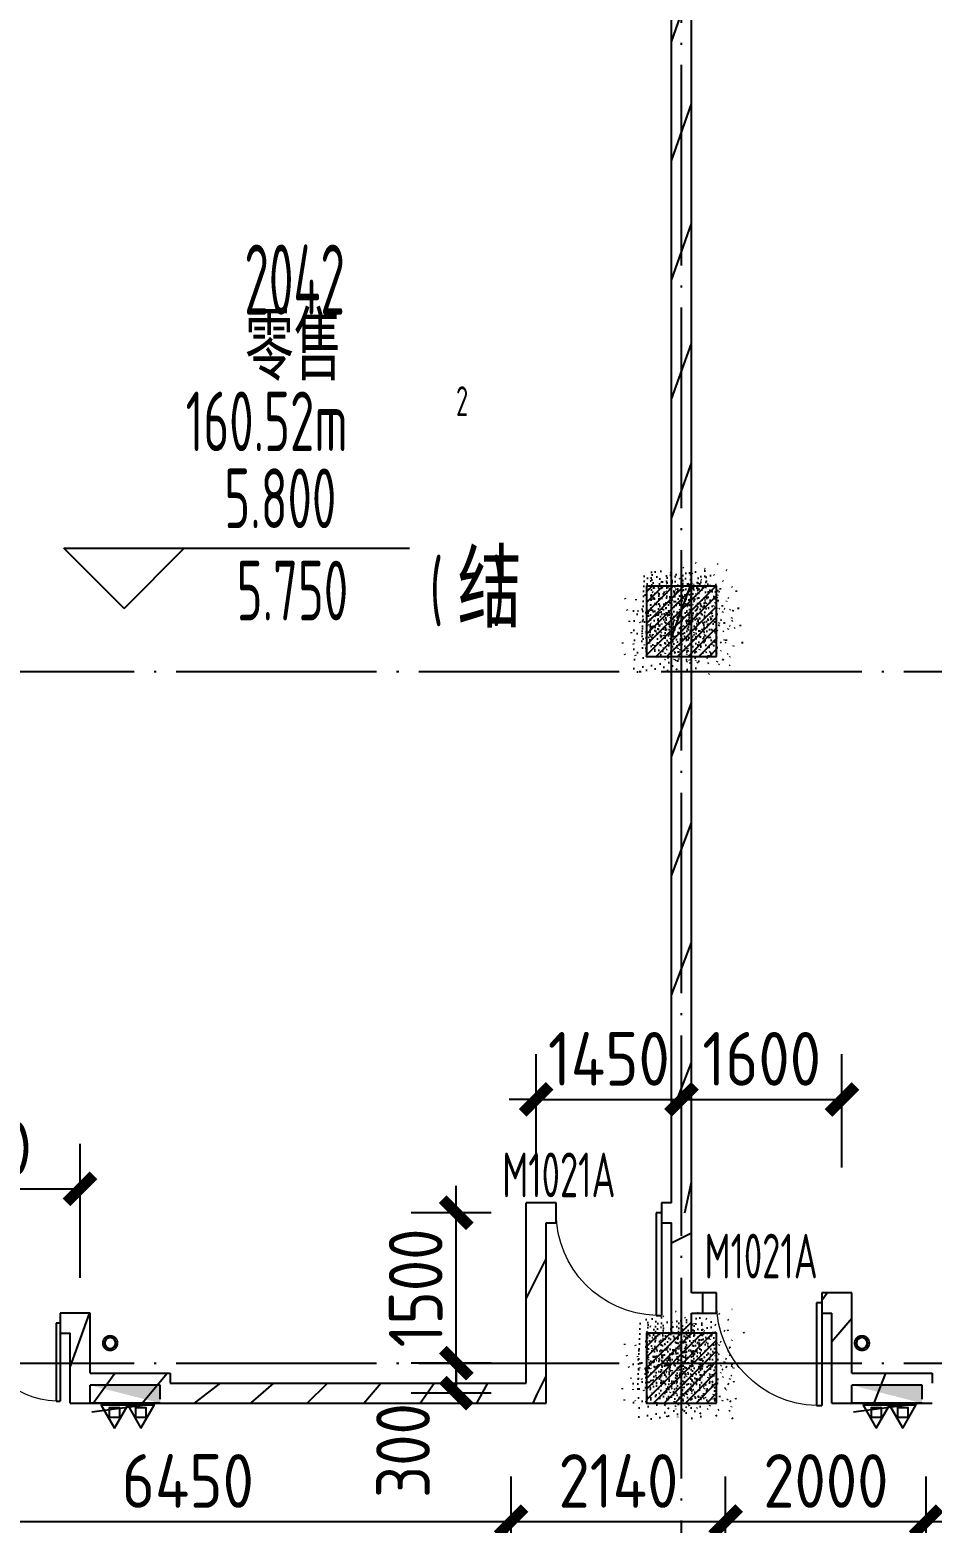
# Model space of a CAD drawing. Header units: inches. Extents: x 0 to 1813292486, y 0 to 3473589894.
# Drawn here: x 600627685 to 600636686, y 3473218922 to 3473233817 of the extents above; entities that cross this region are included whole.
import ezdxf
from ezdxf.enums import TextEntityAlignment as Align

# ---------------------------------------------------------------- set-up
doc = ezdxf.new("R2010")
doc.units = ezdxf.units.IN
doc.header["$LTSCALE"] = 1000
doc.header["$MEASUREMENT"] = 0
doc.linetypes.add('AX-MALL-GIRD-200$0$DOTE', pattern=[2.4200000000000004, 2, -0.2, 0.02, -0.2])
for name, color, linetype in [('A-Anno-Note', 241, 'Continuous'), ('AX-MALL-DIM-P02$0$A-Anno-Dims', 3, 'Continuous'), ('AX-MALL-DIM-P02$0$A-Detl-Thin', 131, 'Continuous'), ('AX-MALL-GIRD-200$0$A-Grid', 222, 'AX-MALL-GIRD-200$0$DOTE'), ('AX-MALL-P02-200$0$A-Anno-Note', 241, 'Continuous'), ('AX-MALL-WALL-P02$0$A-Anno-Note', 241, 'Continuous'), ('AX-MALL-WALL-P02-QT$0$A-Detl-Patt', 8, 'Continuous'), ('AX-MALL-WALL-P02-QT$0$A-Detl-Thin', 131, 'Continuous'), ('AX-MALL-WALL-P02-QT$0$A-Wall', 2, 'Continuous'), ('AX-MALL-WALL-P02-QT$0$A-Wall-Patt', 13, 'Continuous'), ('AX-MALL-WALL-P02-QT$0$A-Wind', 4, 'Continuous'), ('AX-MALL-WORD-P02$0$A-Anno-Levl', 201, 'Continuous'), ('AX-MALL-WORD-P02$0$A-Anno-Note', 241, 'Continuous'), ('AX-MALL-WORD-P02$0$A-Spac-Iden', 231, 'Continuous'), ('AX-MALL-WORD-P02$0$A-Wind-Iden', 11, 'Continuous'), ('AX-MALL-ZTKD-P02$0$A-Anno-Note', 241, 'Continuous'), ('PX-MALL-P02-LG$0$P-Exsh', 31, 'Continuous'), ('PX-MALL-P02-LG$0$P-Hydt-Boxx', 221, 'Continuous'), ('PX-MALL-P02-LG$0$P-Hydt-Pipe', 221, 'Continuous'), ('PX-MALL-P02-LG$0$P-Pipe-Risr', 7, 'Continuous'), ('PX-MALL-P02-LG$0$P-Pipe-Risr-Arch', 6, 'Continuous'), ('PX-MALL-P02-LG$0$P-Pipe-Risr-W100', 6, 'Continuous'), ('PX-MALL-P02-LG$0$P-Pipe-Risr-W50', 6, 'Continuous'), ('SX-MALL-WALL-R-BZ$0$S-COLU', 30, 'Continuous'), ('SX-MALL-WALL-R-BZ$0$S-PATT-WALL', 83, 'Continuous')]:
    doc.layers.add(name, color=color, linetype=linetype)
doc.styles.add('AX-MALL-DIM-P02$0$_TCH_DIM_T3', font='gbenor.shx')
doc.styles.add('AX-MALL-WORD-P02$0$_TCH_DIM', font='gbenor.shx')
doc.styles.add('AX-MALL-WORD-P02$0$_TCH_SPACE', font='gbenor.shx', dxfattribs={"bigfont": 'gbcbig.shx'})
doc.styles.add('AX-MALL-WORD-P02$0$_TCH_WINDOW', font='gbenor.shx', dxfattribs={"bigfont": 'gbcbig.shx'})
doc.styles.add('AX-MALL-WORD-P02$0$STANDARD', font='gbenor.shx', dxfattribs={"bigfont": 'gbcbig.shx'})
doc.styles.add('PX-MALL-P02-LG$0$jzfz', font='gbenor.shx', dxfattribs={"bigfont": 'gbcbig.shx'})
doc.dimstyles.new('AX-MALL-DIM-P02$0$_TCH_ARCH&&180', dxfattribs={"dimtxt": 535.5, "dimasz": 270, "dimexe": 450, "dimexo": 450, "dimgap": 137.25, "dimtad": 1, "dimdec": 0, "dimzin": 0, "dimdsep": 46, "dimtxsty": 'AX-MALL-DIM-P02$0$_TCH_DIM_T3', "dimblk": 'AX-MALL-DIM-P02$0$_ArchTick', "dimcen": 0.09, "dimclrt": 7, "dimazin": 2, "dimtfac": 1, "dimtdec": 0, "dimtix": 1, "dimtmove": 2, "dimatfit": 3, "dimfxl": 500, "dimtolj": 1, "dimtzin": 0, "dimarcsym": 0})
pattern_1 = [(24.56816130816271, (600578611.2237192, 3473080110.365553), (-31.18316059493327, 68.21004687955141), []), (29.56816130816269, (600578611.2237192, 3473080110.365553), (97.53445421719282, -46.37920051396389), [11.25, -123.75]), (334.5681613081628, (600578611.2237192, 3473080110.365553), (19.88439777927527, 112.9961142827297), [9, -99]), (80.01956130816268, (600578619.3515904, 3473080106.50062), (117.4189029658641, 66.61682168402376), [9.5610285, -105.1713168]), (25.75236130816271, (600578621.6965042, 3473080138.478197), (141.3476152528434, -79.15081592627133), [16.875, -185.625]), (76.20376130816268, (600578633.4754679, 3473080131.882288), (182.3878362876093, 87.98253897351975), [14.3415432, -157.75695]), (330.7523613081627, (600578621.6965042, 3473080138.478197), (182.3877676281842, 87.98268140648725), [13.49999999999997, -148.4999999999995]), (0.5681613081627113, (600578633.1346302, 3473080126.213644), (62.82047319493842, -87.84980448085341), [11.24999999999997, -123.7499999999997]), (305.5681613081627, (600578633.1346302, 3473080126.213644), (72.17288941707483, 89.18848104565322), [8.999999999999966, -98.99999999999973]), (51.01956130816269, (600578638.3696649, 3473080118.892823), (134.9933625472827, 1.338571315216136), [9.561028499999967, -105.1713167999997]), (17.06816130816274, (600578611.2237192, 3473080110.365553), (19.14085715648196, 46.15589493569758), [0.75, -97.8, 0.75, -100.5, 0.75, -99.375]), (347.0681613081627, (600578611.2237192, 3473080110.365553), (57.63084700165395, 41.66442755963357), [0.7499999999999979, -57.29999999999986, 0.7499999999999979, -95.54999999999973, 0.7499999999999979, -37.87499999999986]), (307.0681613081626, (600578579.8781208, 3473080122.042708), (73.85474000760384, -31.12342332406966), [0.75, -37.5, 0.75, -117, 0.75, -155.25]), (297.0681613081627, (600578565.8217986, 3473080127.2791), (87.21641676177077, -16.46683783357052), [0.75, -48.75, 0.75, -77.69999999999999, 0.75, -110.25])]
pattern_2 = [(45, (0, 359.0227), (-353.55353201463, 353.55353201463), [])]

# ---------------------------------------------------------------- blocks, each defined once
blk = doc.blocks.new('AX-MALL-WORD-P02')
at = {"layer": 'AX-MALL-WORD-P02$0$A-Anno-Levl'}
for p, q in [((600434391.5595622, 3473069839.046586), (600434038.762373, 3473070610.755173)), ((600434038.762373, 3473070610.755173), (600437270.565918, 3473069406.813523)), ((600434391.5595622, 3473069839.046586), (600434038.7623732, 3473070610.755173)), ((600434038.7623732, 3473070610.755173), (600437270.565918, 3473069406.813523)), ((600434391.5595622, 3473069839.046586), (600435163.2681494, 3473070191.843775)), ((600434391.5595622, 3473069839.046586), (600435163.2681494, 3473070191.843775))]:
    blk.add_line(p, q, dxfattribs=at)
at = {"layer": 'AX-MALL-WORD-P02$0$A-Anno-Note'}
for s, height, rotation, style, width, p in [('2042', 700, 339.5681613092015, 'AX-MALL-WORD-P02$0$STANDARD', 0.6, (600436538.4605904, 3473072165.303763)), ('5.800', 595, 339.5681613331429, 'AX-MALL-WORD-P02$0$_TCH_DIM', 0.7, (600435607.909006, 3473070239.842531)), ('5.750', 595, 339.5681613331429, 'AX-MALL-WORD-P02$0$_TCH_DIM', 0.7, (600435401.8835633, 3473069334.855343)), ('(', 595, 339.5681613331429, 'AX-MALL-WORD-P02$0$_TCH_DIM', 0.7, (600437206.7153343, 3473068662.50255)), ('结', 675.177304964539, 339.5681613331429, 'AX-MALL-WORD-P02$0$_TCH_DIM', 0.7, (600437466.9134765, 3473068565.571107)), (')', 595, 339.5681613331429, 'AX-MALL-WORD-P02$0$_TCH_DIM', 0.7, (600437789.3116751, 3473068445.468318))]:
    blk.add_text(s, height=height, rotation=rotation, dxfattribs=dict(at, style=style, width=width)).set_placement(p)
at = {"layer": 'AX-MALL-WORD-P02$0$A-Anno-Note', "style": 'AX-MALL-WORD-P02$0$STANDARD'}
blk.add_text('零售', height=675.177304964539, rotation=339.5681613092015, dxfattribs=at).set_placement((600436315.4321561, 3473071549.678103))
at = {"layer": 'AX-MALL-WORD-P02$0$A-Spac-Iden', "style": 'AX-MALL-WORD-P02$0$_TCH_SPACE', "width": 0.7}
for s, height, p in [('160.52m', 595, (600435514.3503141, 3473071094.058373)), ('2', 297.5, (600438164.1718998, 3473070480.419493))]:
    blk.add_text(s, height=height, rotation=339.5681613092246, dxfattribs=at).set_placement(p)
at = {"layer": 'AX-MALL-WORD-P02$0$A-Wind-Iden', "style": 'AX-MALL-WORD-P02$0$_TCH_WINDOW', "width": 0.7}
for p in [(600435876.2441802, 3473063017.486578), (600437484.2854519, 3473061554.292)]:
    blk.add_text('M1021A', height=446.25, rotation=339.5681612302259, dxfattribs=at).set_placement(p)
blk = doc.blocks.new('AX-MALL-GIRD-200')
at = {"layer": 'AX-MALL-GIRD-200$0$A-Grid'}
for p, q in [((600223757.4145118, 3473147635.412487), (600581653.41861, 3473014308.649205)), ((600221348.6739725, 3473141169.504273), (600579244.6780716, 3473007842.740992)), ((600427279.9838982, 3473034819.515553), (600466009.5228474, 3473138783.242634))]:
    blk.add_line(p, q, dxfattribs=at)
blk = doc.blocks.new('AX-MALL-WALL-P02-QT$0$tj')
at = {"layer": 'AX-MALL-WALL-P02-QT$0$A-Detl-Patt'}
h = blk.add_hatch(dxfattribs=at)
h.set_pattern_fill('STEEL', color=256, scale=100.0000000000001, angle=50.43183869082386)
h.set_pattern_definition([(75.00000000004839, (-14278.19445574284, 156289.8254051208), (-153.3407249234246, 41.08752340989569), []), (75.00000000004839, (-14317.88195610046, 156358.5661673546), (-153.3407249234246, 41.08752340989569), [])])
edge = h.paths.add_edge_path()
edge.add_arc((274302.9537697641, 370915.3693751197), 354853.2281302969, 270.9601093956941, 275.9513128638887)
edge.add_line((311095.3180618286, 17974.67259407043), (323404.2928284407, 17664.898229599))
edge.add_arc((337498.5854798314, -5423.033113246463), 27049.98445535583, 84.4296474408203, 121.40245730350341, ccw=False)
edge.add_line((340124.270958662, 21499.21483898163), (352435.6233639717, 23411.5238032341))
edge.add_line((352435.6233639717, 23411.5238032341), (352460.3320846558, 23263.57286787033))
edge.add_arc((262948.9762239404, 558936.3422532297), 543099.989586636, 279.486523026639, 288.5053300047131)
edge.add_line((435325.042740941, 43917.80823612213), (435185.9318172932, 44187.60760259628))
edge.add_arc((262948.9762341097, 558936.342259489), 542799.9895904897, 279.51816553668203, 288.50044427399206, ccw=False)
edge.add_line((352706.5441896915, 23608.95860147476), (352681.7270303965, 23756.88773488998))
edge.add_line((352681.7270303965, 23756.88773488998), (340117.7681742907, 21803.84383869171))
edge.add_arc((337510.0970116529, -5455.006554111635), 27383.29552171703, 84.53552636432372, 121.2026843873002)
edge.add_line((323323.7129554749, 17967.02113437653), (311085.7617697716, 18275.00808191299))
edge.add_arc((274273.8104503512, 371474.5356685471), 355112.6948552598, 270.96411062040687, 275.9501261722048, ccw=False)
edge.add_line((280248.9759351015, 16412.11376953125), (280248.9759185314, 16111.96136569977))
blk = doc.blocks.new('SX-MALL-WALL-R-BZ')
at = {"layer": 'SX-MALL-WALL-R-BZ$0$S-PATT-WALL'}
h = blk.add_hatch(dxfattribs=at)
h.set_pattern_fill('钢筋混凝土', color=256, scale=15, pattern_type=2)
h.set_pattern_definition(pattern_1)
h.paths.add_polyline_path([(600439763.436399, 3473067326.90138), (600440007.8013811, 3473067982.863083), (600439351.8396784, 3473068227.228065), (600439107.4746962, 3473067571.266362)])
h = blk.add_hatch(dxfattribs=at)
h.set_pattern_fill('钢筋混凝土', color=256, scale=15, pattern_type=2)
h.set_pattern_definition(pattern_1)
h.paths.add_polyline_path([(600437162.6948029, 3473060345.594686), (600437407.0597851, 3473061001.556389), (600436751.0980823, 3473061245.921371), (600436506.7331002, 3473060589.959668)])
at = {"layer": 'SX-MALL-WALL-R-BZ$0$S-COLU'}
for points in [[(600439763.436399, 3473067326.90138), (600440007.8013811, 3473067982.863083), (600439351.8396784, 3473068227.228065), (600439107.4746962, 3473067571.266362)], [(600437162.6948029, 3473060345.594686), (600437407.0597851, 3473061001.556389), (600436751.0980823, 3473061245.921371), (600436506.7331002, 3473060589.959668)]]:
    blk.add_lwpolyline(points, close=True, dxfattribs=at)
blk = doc.blocks.new('SX-MALL-WALL-R-2F~3F')
blk.add_blockref('SX-MALL-WALL-R-BZ', (-1.192092895507812e-06, -9.5367431640625e-07))
blk = doc.blocks.new('SX-MALL-WALL-2F~3F')
blk.add_blockref('SX-MALL-WALL-R-2F~3F', (0, 0))
blk = doc.blocks.new('AX-MALL-WALL-P02-QT$0$$DorLib2D$00000001')
for p, q in [((0.45, 0.9750000000000001), (0.5000000000000002, 0.9750000000000001)), ((0.45, 0), (0.45, 0.9750000000000001)), ((0.5, 0), (0.5, 0.9750000000000001)), ((0.5, 0), (0.45, 0))]:
    blk.add_line(p, q)
at = {"lineweight": 13}
blk.add_arc((0.475, 0), 0.975, 91.4692835813538, 180, dxfattribs=at)
blk = doc.blocks.new('AX-MALL-WALL-P02-QT$0$$DorLib2D$00000002')
for p, q in [((-0.5, -5.684341886080802e-17), (-0.5000000000000007, 0.4875)), ((-0.4750000000000007, 0.4875), (-0.5000000000000007, 0.4875)), ((-0.475, -2.842170943040401e-17), (-0.4750000000000007, 0.4875)), ((0.475, -2.842170943040401e-17), (0.4750000000000007, 0.4875)), ((0.4750000000000007, 0.4875), (0.5000000000000007, 0.4875)), ((0.5, -5.684341886080802e-17), (0.5000000000000007, 0.4875)), ((-0.5, -5.684341886080802e-17), (-0.475, -2.842170943040401e-17)), ((0.5, -5.684341886080802e-17), (0.475, -2.842170943040401e-17))]:
    blk.add_line(p, q)
at = {"lineweight": 13}
for centre, start, end in [((-0.4875, -4.263256414560601e-17), 0, 88.53071641864632), ((0.4875, -4.263256414560601e-17), 91.4692835813537, 180)]:
    blk.add_arc(centre, 0.4875, start, end, dxfattribs=at)
blk = doc.blocks.new('AX-MALL-WALL-P02-QT')
at = {"layer": 'AX-MALL-WALL-P02-QT$0$A-Wall-Patt'}
h = blk.add_hatch(dxfattribs=at)
h.set_pattern_fill('普通砖', color=256, scale=200, style=0)
h.set_pattern_definition(pattern_2)
h.paths.add_polyline_path([(600437466.7540607, 3473062259.881087), (600437591.699147, 3473062213.335377), (600443788.0969108, 3473078846.649983), (600443717.6609517, 3473078944.031809), (600443600.6792817, 3473078916.46855), (600437439.1908008, 3473062376.862757)])
h = blk.add_hatch(dxfattribs=at)
h.set_pattern_fill('普通砖', color=256, scale=200, style=0)
h.set_pattern_definition(pattern_2)
h.paths.add_polyline_path([(600431620.0774326, 3473063370.80422), (600431338.9509887, 3473063475.532069), (600431269.1324224, 3473063288.11444), (600431362.8412371, 3473063253.205157)])
h = blk.add_hatch(dxfattribs=at)
h.set_pattern_fill('普通砖', color=256, scale=200, style=0)
h.set_pattern_definition(pattern_2)
h.paths.add_polyline_path([(600431118.4762549, 3473062597.243453), (600431410.6217335, 3473062808.55133), (600431620.0774326, 3473063370.80422), (600431362.8412371, 3473063253.205157)])
h = blk.add_hatch(dxfattribs=at)
h.set_pattern_fill('普通砖', color=256, scale=200, style=0)
h.set_pattern_definition(pattern_2)
h.paths.add_polyline_path([(600435452.0458903, 3473061196.288697), (600435569.6449535, 3473060939.052502), (600436198.0120505, 3473062625.811168), (600436080.4129874, 3473062883.047363)])
h = blk.add_hatch(dxfattribs=at)
h.set_pattern_fill('普通砖', color=256, scale=200, style=0)
h.set_pattern_definition(pattern_2)
h.paths.add_polyline_path([(600436198.0120505, 3473062625.811168), (600436291.7208637, 3473062590.901885), (600436361.5394299, 3473062778.319514), (600436080.4129874, 3473062883.047363)])
h = blk.add_hatch(dxfattribs=at)
h.set_pattern_fill('普通砖', color=256, scale=200, style=0)
h.set_pattern_definition(pattern_2)
h.paths.add_polyline_path([(600431410.6217335, 3473062808.55133), (600431118.4762549, 3473062597.243453), (600432055.5644017, 3473062248.150621), (600432160.2922512, 3473062529.277065)])
h = blk.add_hatch(dxfattribs=at)
h.set_pattern_fill('普通砖', color=256, scale=200, style=0)
h.set_pattern_definition(pattern_2)
h.paths.add_polyline_path([(600432125.3829685, 3473062435.56825), (600432055.5644022, 3473062248.15062), (600435569.6449535, 3473060939.052502), (600435452.0458903, 3473061196.288697)])
h = blk.add_hatch(dxfattribs=at)
h.set_pattern_fill('普通砖', color=256, scale=200, style=0)
h.set_pattern_definition(pattern_2)
h.paths.add_polyline_path([(600437439.1908008, 3473062376.862757), (600437345.481984, 3473062411.772041), (600437275.6634178, 3473062224.354412), (600437369.3722345, 3473062189.445128), (600437466.7540607, 3473062259.881087)])
h = blk.add_hatch(dxfattribs=at)
h.set_pattern_fill('普通砖', color=256, scale=200, style=0)
h.set_pattern_definition(pattern_2)
h.paths.add_polyline_path([(600437215.0430554, 3473061393.228899), (600437312.4248817, 3473061463.664857), (600437591.6991471, 3473062213.335377), (600437466.7540607, 3473062259.881087), (600437369.3722345, 3473062189.445128), (600437090.0979688, 3473061439.774608)])
h = blk.add_hatch(dxfattribs=at)
h.set_pattern_fill('普通砖', color=256, scale=200, style=0)
h.set_pattern_definition(pattern_2)
h.paths.add_polyline_path([(600437172.7877486, 3473061088.829597), (600437242.6063156, 3473061276.247229), (600437215.0430554, 3473061393.228899), (600437090.0979688, 3473061439.774608), (600436985.3701191, 3473061158.648163)])
h = blk.add_hatch(dxfattribs=at)
h.set_pattern_fill('普通砖', color=256, scale=200, style=0)
h.set_pattern_definition(pattern_2)
h.paths.add_polyline_path([(600437242.6063156, 3473061276.247229), (600437476.8783448, 3473061188.974025), (600437546.6969099, 3473061376.391654), (600437312.4248817, 3473061463.664857), (600437215.0430554, 3473061393.228899)])
h = blk.add_hatch(dxfattribs=at)
h.set_pattern_fill('普通砖', color=256, scale=200, style=0)
h.set_pattern_definition(pattern_2)
h.paths.add_polyline_path([(600438811.7659096, 3473060905.116338), (600438530.6394658, 3473061009.844186), (600438460.8209006, 3473060822.426556), (600438554.5297145, 3473060787.517274)])
h = blk.add_hatch(dxfattribs=at)
h.set_pattern_fill('普通砖', color=256, scale=200, style=0)
h.set_pattern_definition(pattern_2)
h.paths.add_polyline_path([(600438240.3461674, 3473059944.137933), (600438532.4916449, 3473060155.445811), (600438811.7659096, 3473060905.116338), (600438554.5297145, 3473060787.517274)])
h = blk.add_hatch(dxfattribs=at)
h.set_pattern_fill('普通砖', color=256, scale=200, style=0)
h.set_pattern_definition(pattern_2)
h.paths.add_polyline_path([(600438532.4916449, 3473060155.445811), (600438240.3461674, 3473059944.137933), (600439177.4343125, 3473059595.045102), (600439282.162162, 3473059876.171546)])
at = {"layer": 'AX-MALL-WALL-P02-QT$0$A-Wall'}
for p, q in [((600437439.1908008, 3473062376.862757), (600443600.6792817, 3473078916.46855)), ((600437591.699147, 3473062213.335377), (600443788.0969108, 3473078846.649983)), ((600431338.9509887, 3473063475.532069), (600431269.1324224, 3473063288.11444)), ((600431620.0774326, 3473063370.80422), (600431338.9509887, 3473063475.532069)), ((600431410.6217335, 3473062808.55133), (600431620.0774326, 3473063370.80422)), ((600431118.4762549, 3473062597.243453), (600431362.8412371, 3473063253.205157)), ((600431269.1324224, 3473063288.11444), (600431362.8412371, 3473063253.205157)), ((600435452.0458903, 3473061196.288697), (600436080.4129874, 3473062883.047363)), ((600436361.5394299, 3473062778.319514), (600436080.4129874, 3473062883.047363)), ((600431410.6217335, 3473062808.55133), (600432160.2922512, 3473062529.277065)), ((600436291.7208637, 3473062590.901885), (600436361.5394299, 3473062778.319514)), ((600431118.4762549, 3473062597.243453), (600432055.5644017, 3473062248.150621)), ((600435569.6449535, 3473060939.052502), (600436198.0120505, 3473062625.811168)), ((600436198.0120505, 3473062625.811168), (600436291.7208637, 3473062590.901885)), ((600432160.2922512, 3473062529.277065), (600432125.3829685, 3473062435.56825)), ((600432125.3829685, 3473062435.56825), (600435452.0458903, 3473061196.288697)), ((600437345.481984, 3473062411.772041), (600437275.6634178, 3473062224.354412)), ((600437439.1908008, 3473062376.862757), (600437345.481984, 3473062411.772041)), ((600432055.5644022, 3473062248.15062), (600435569.6449535, 3473060939.052502)), ((600437090.0979688, 3473061439.774608), (600437369.3722345, 3473062189.445128)), ((600437275.6634178, 3473062224.354412), (600437369.3722345, 3473062189.445128)), ((600437312.4248817, 3473061463.664857), (600437591.6991471, 3473062213.335377)), ((600436985.3701191, 3473061158.648163), (600437090.0979688, 3473061439.774608)), ((600437546.6969099, 3473061376.391654), (600437312.4248817, 3473061463.664857)), ((600437172.7877486, 3473061088.829597), (600437242.6063156, 3473061276.247229)), ((600437242.6063156, 3473061276.247229), (600437476.8783448, 3473061188.974025)), ((600437476.8783448, 3473061188.974025), (600437546.6969099, 3473061376.391654)), ((600436985.3701191, 3473061158.648163), (600437172.7877486, 3473061088.829597)), ((600438530.6394658, 3473061009.844186), (600438460.8209006, 3473060822.426556)), ((600438811.7659096, 3473060905.116338), (600438530.6394658, 3473061009.844186)), ((600438240.3461674, 3473059944.137933), (600438554.5297145, 3473060787.517274)), ((600438460.8209006, 3473060822.426556), (600438554.5297145, 3473060787.517274)), ((600438532.4916449, 3473060155.445811), (600438811.7659096, 3473060905.116338)), ((600438532.4916449, 3473060155.445811), (600439282.162162, 3473059876.171546)), ((600438240.3461674, 3473059944.137933), (600439177.4343125, 3473059595.045102)), ((600439282.162162, 3473059876.171546), (600439247.2528793, 3473059782.462731))]:
    blk.add_line(p, q, dxfattribs=at)
at = {"layer": 'AX-MALL-WALL-P02-QT$0$A-Detl-Thin'}
blk.add_blockref('SX-MALL-WALL-2F~3F', (0, 0), dxfattribs=at)
at = {"layer": 'AX-MALL-WALL-P02-QT$0$A-Detl-Thin', "rotation": 339.5681613091762}
blk.add_blockref('AX-MALL-WALL-P02-QT$0$tj', (600144118.6961328, 3473128496.287411), dxfattribs=at)
at = {"layer": 'AX-MALL-WALL-P02-QT$0$A-Wind'}
blk.add_blockref('AX-MALL-GIRD-200', (0, 0), dxfattribs=at)
at = {"layer": 'AX-MALL-WALL-P02-QT$0$A-Wind', "zscale": 200}
for name, p, xscale, yscale, rotation in [('AX-MALL-WALL-P02-QT$0$$DorLib2D$00000002', (600430554.371188, 3473063661.09752), 1600, -1600, 339.5681613151821), ('AX-MALL-WALL-P02-QT$0$$DorLib2D$00000001', (600436818.6014239, 3473062501.336963), 1050, -1050, 339.5681613126607), ('AX-MALL-WALL-P02-QT$0$$DorLib2D$00000001', (600438003.7589053, 3473061099.409105), -1050, 1050, 159.5681615909522)]:
    blk.add_blockref(name, p, dxfattribs=dict(at, xscale=xscale, yscale=yscale, rotation=rotation))
blk = doc.blocks.new('AX-MALL-WALL-P02')
at = {"layer": 'AX-MALL-WALL-P02$0$A-Anno-Note'}
blk.add_blockref('AX-MALL-WORD-P02', (0, 0), dxfattribs=at)
blk.add_blockref('AX-MALL-WALL-P02-QT', (0, 0), dxfattribs=at)
blk = doc.blocks.new('PX-MALL-P02-LG$0$XHS1')
at = {"layer": 'PX-MALL-P02-LG$0$P-Hydt-Boxx', "ltscale": 0.7}
for p, q in [((350.0030006170273, 240), (-332.898939371109, 327.2950124740601)), ((350.0030006170273, 240), (-349.9969996213913, 240)), ((-349.9969997406006, 239.9999995231628), (-349.9969996213913, 60)), ((350.0030003786087, 200), (350.003000497818, 60)), ((350.0030006170273, 60), (-349.996999502182, 60))]:
    blk.add_line(p, q, dxfattribs=at)
blk.add_solid([(350.0030006170273, 240), (350.0030002593994, 60.00000047683716), (-349.9969996213913, 60)], dxfattribs=at)
blk = doc.blocks.new('PX-MALL-P02-LG$0$MHQ')
at = {"layer": 'PX-MALL-P02-LG$0$P-Exsh', "ltscale": 0.7}
h = blk.add_hatch(dxfattribs=at)
h.set_pattern_fill('ANSI31', color=256, scale=25, style=0)
h.set_pattern_definition([(45, (-160019.2306599375, -42228.3236173685), (-28.0633003783411, 28.0633003783411), [])])
h.paths.add_polyline_path([(-75.0000000015425, 185.1731819980414), (75, 185.1731819980414), (75, 35.17318199802685), (-75.0000000015425, 35.17318199802685)])
for points in [[(0, 346.4101615137042), (-200, -1.455191522836685e-11), (200, -1.455191522836685e-11)], [(0, 346.4101615137042), (-200, -1.455191522836685e-11), (200, -1.455191522836685e-11)], [(0, 346.4101615137042), (-200, -1.455191522836685e-11), (200, -1.455191522836685e-11)], [(-75.0000000015425, 185.1731819980414), (75, 185.1731819980414), (75, 35.17318199802685), (-75.0000000015425, 35.17318199802685)]]:
    blk.add_lwpolyline(points, close=True, dxfattribs=at)
blk = doc.blocks.new('PX-MALL-P02-LG$0$20200929200250')
at = {"layer": 'PX-MALL-P02-LG$0$P-Exsh', "ltscale": 0.7, "xscale": 0.6600000001490116, "yscale": 0.6600000001490116, "zscale": 0.6600000001490116}
for p in [(-132.0000001192093, 40), (131.9999997615814, 40)]:
    blk.add_blockref('PX-MALL-P02-LG$0$MHQ', p, dxfattribs=at)
blk = doc.blocks.new('PX-MALL-P02-LG$0$20211220143732')
at = {"layer": 'PX-MALL-P02-LG$0$P-Exsh'}
blk.add_blockref('PX-MALL-P02-LG$0$20200929200250', (-374.9999999407155, 219.6219584928522), dxfattribs=at)
at = {"layer": 'PX-MALL-P02-LG$0$P-Hydt-Boxx', "ltscale": 0.7, "xscale": -1}
blk.add_blockref('PX-MALL-P02-LG$0$XHS1', (-349.9969999989844, 0), dxfattribs=at)
blk = doc.blocks.new('PX-MALL-P02-LG$0$P-Risr')
at = {"layer": 'PX-MALL-P02-LG$0$P-Pipe-Risr-W50'}
h = blk.add_hatch(color=0, dxfattribs=at)
edge = h.paths.add_edge_path()
edge.add_ellipse((0, 0), major_axis=(47.05795628796547, 47.05795628796547), ratio=0.9999999999999695, start_angle=225.0000000000009, end_angle=405.0000000000009, ccw=False)
edge.add_ellipse((0, 0), major_axis=(47.05795628796764, 47.05795628796764), ratio=0.9999999999998785, start_angle=133.9675974886221, end_angle=225.0000000000035, ccw=False)
edge.add_line((-66.53919663240958, 1.199087783927098), (-54.4367953546693, 1.199087783927098))
edge.add_ellipse((0, 0), major_axis=(-38.50196423560672, 38.50196423560672), ratio=0.9999999999999859, start_angle=43.73814098242129, end_angle=134.9999999999996)
edge.add_ellipse((0, 0), major_axis=(38.50196423561096, 38.50196423561096), ratio=0.9999999999998216, start_angle=225.0000000000051, end_angle=405.0000000000051)
edge.add_ellipse((0, 0), major_axis=(38.50196423560679, 38.50196423560679), ratio=0.9999999999999831, start_angle=45.00000000000048, end_angle=133.7381409824204)
edge.add_line((-54.43679535467527, 1.199087783927098), (-66.53919663241555, 1.199087783927098))
edge.add_ellipse((0, 0), major_axis=(-47.05795628796762, 47.05795628796762), ratio=0.9999999999998742, start_angle=-45.00000000000358, end_angle=43.967597488629224, ccw=False)
at = {"layer": 'PX-MALL-P02-LG$0$P-Pipe-Risr-Arch', "ltscale": 0.7}
blk.add_circle((0, 0), 59.29000000000001, dxfattribs=at)
at = {"layer": 'PX-MALL-P02-LG$0$P-Pipe-Risr-W100', "color": 0, "const_width": 15}
blk.add_lwpolyline([(-75, 0, 1), (75, 0, 1)], format="xyb", close=True, dxfattribs=at)
at = {"layer": 'PX-MALL-P02-LG$0$P-Pipe-Risr-W50'}
blk.add_circle((0, 0), 54.45000000000001, dxfattribs=at)
at = {"layer": 'PX-MALL-P02-LG$0$P-Pipe-Risr', "style": 'PX-MALL-P02-LG$0$jzfz', "width": 0.6, "flags": 1}
for tag, p in [('SYS-MARK', (0.3310501334344735, -45.65933377496549)), ('RANGE', (0.3337570973526454, -45.67887874227017))]:
    blk.add_attdef(tag, text='', height=0.015625, dxfattribs=at).set_placement(p, align=Align.MIDDLE)
blk = doc.blocks.new('PX-MALL-P02-LG')
at = {"layer": 'PX-MALL-P02-LG$0$P-Exsh', "rotation": 159.5681624201094}
for p in [(600431389.6761633, 3473062752.32604), (600438511.5459946, 3473060099.220552)]:
    blk.add_blockref('PX-MALL-P02-LG$0$20211220143732', p, dxfattribs=at)
at = {"layer": 'PX-MALL-P02-LG$0$P-Hydt-Pipe', "color": 221, "xscale": -1, "rotation": 249.5681618075361}
for p in [(600431702.7672107, 3473063019.859206), (600438730.9283062, 3473060401.66297)]:
    blk.add_blockref('PX-MALL-P02-LG$0$P-Risr', p, dxfattribs=at)
blk = doc.blocks.new('AX-MALL-ZTKD-P02')
at = {"layer": 'AX-MALL-ZTKD-P02$0$A-Anno-Note'}
blk.add_blockref('AX-MALL-GIRD-200', (0, 0), dxfattribs=at)
blk = doc.blocks.new('AX-MALL-DIM-P02$0$_ArchTick')
at = {"color": 0, "linetype": 'ByBlock', "const_width": 0.4}
blk.add_lwpolyline([(-0.5, -0.5), (0.5, 0.5)], dxfattribs=at)
blk = doc.blocks.new('*D815')
at = {"layer": 'AX-MALL-DIM-P02$0$A-Anno-Dims', "color": 0, "lineweight": -2, "transparency": 16777216}
for p, q in [((600428621.4375637, 3473061766.690109), (600428942.5795391, 3473062628.748311)), ((600428785.4877648, 3473062207.058645), (600434829.71113, 3473059955.408085)), ((600434665.6609288, 3473059515.03955), (600434986.8029042, 3473060377.097751))]:
    blk.add_line(p, q, dxfattribs=at)
at = {"layer": 'AX-MALL-DIM-P02$0$A-Anno-Dims', "color": 0, "lineweight": -2, "transparency": 16777216, "xscale": 270, "yscale": 270, "zscale": 270}
for p, rotation in [((600428785.4877648, 3473062207.058645), 159.5681613088855), ((600434829.71113, 3473059955.408085), 339.5681613088855)]:
    blk.add_blockref('AX-MALL-DIM-P02$0$_ArchTick', p, dxfattribs=dict(at, rotation=rotation))
at = {"layer": 'AX-MALL-DIM-P02$0$A-Anno-Dims', "color": 7, "transparency": 16777216, "insert": (600431948.9820443, 3473061460.754065), "char_height": 535.5, "attachment_point": 5, "rotation": 339.5681613088855, "style": 'AX-MALL-DIM-P02$0$_TCH_DIM_T3'}
blk.add_mtext('\\A1;6450', dxfattribs=at)
blk = doc.blocks.new('*D816')
at = {"layer": 'AX-MALL-DIM-P02$0$A-Anno-Dims', "color": 0, "lineweight": -2, "transparency": 16777216}
for p, q in [((600434665.660929, 3473059515.03955), (600434986.8029046, 3473060377.097752)), ((600434829.7111304, 3473059955.408086), (600436835.0797647, 3473059208.349426)), ((600436671.0295633, 3473058767.980889), (600436992.171539, 3473059630.039092))]:
    blk.add_line(p, q, dxfattribs=at)
at = {"layer": 'AX-MALL-DIM-P02$0$A-Anno-Dims', "color": 0, "lineweight": -2, "transparency": 16777216, "xscale": 270, "yscale": 270, "zscale": 270}
for p, rotation in [((600434829.7111304, 3473059955.408086), 159.5681613057786), ((600436835.0797647, 3473059208.349426), 339.5681613057786)]:
    blk.add_blockref('AX-MALL-DIM-P02$0$_ArchTick', p, dxfattribs=dict(at, rotation=rotation))
at = {"layer": 'AX-MALL-DIM-P02$0$A-Anno-Dims', "color": 7, "transparency": 16777216, "insert": (600435973.7780443, 3473059961.399455), "char_height": 535.5, "attachment_point": 5, "rotation": 339.5681613057786, "style": 'AX-MALL-DIM-P02$0$_TCH_DIM_T3'}
blk.add_mtext('\\A1;2140', dxfattribs=at)
blk = doc.blocks.new('*D817')
at = {"layer": 'AX-MALL-DIM-P02$0$A-Anno-Dims', "color": 0, "lineweight": -2, "transparency": 16777216}
for p, q in [((600436671.0295632, 3473058767.98089), (600436992.1715388, 3473059630.039092)), ((600436835.0797644, 3473059208.349425), (600438709.2560575, 3473058510.163762)), ((600438545.2058563, 3473058069.795227), (600438866.347832, 3473058931.853428))]:
    blk.add_line(p, q, dxfattribs=at)
at = {"layer": 'AX-MALL-DIM-P02$0$A-Anno-Dims', "color": 0, "lineweight": -2, "transparency": 16777216, "xscale": 270, "yscale": 270, "zscale": 270}
for p, rotation in [((600436835.0797644, 3473059208.349425), 159.5681613089093), ((600438709.2560575, 3473058510.163762), 339.5681613089093)]:
    blk.add_blockref('AX-MALL-DIM-P02$0$_ArchTick', p, dxfattribs=dict(at, rotation=rotation))
at = {"layer": 'AX-MALL-DIM-P02$0$A-Anno-Dims', "color": 7, "transparency": 16777216, "insert": (600437913.5505079, 3473059238.777293), "char_height": 535.5, "attachment_point": 5, "rotation": 339.56816130890934, "style": 'AX-MALL-DIM-P02$0$_TCH_DIM_T3'}
blk.add_mtext('\\A1;2000', dxfattribs=at)
blk = doc.blocks.new('*D818')
at = {"layer": 'AX-MALL-DIM-P02$0$A-Anno-Dims', "color": 0, "lineweight": -2, "transparency": 16777216}
for p, q in [((600438545.2058563, 3473058069.795227), (600438866.3478322, 3473058931.853429)), ((600438709.2560577, 3473058510.163763), (600440583.4323518, 3473057811.978099)), ((600440419.3821504, 3473057371.609563), (600440740.5241263, 3473058233.667765))]:
    blk.add_line(p, q, dxfattribs=at)
at = {"layer": 'AX-MALL-DIM-P02$0$A-Anno-Dims', "color": 0, "lineweight": -2, "transparency": 16777216, "xscale": 270, "yscale": 270, "zscale": 270}
for p, rotation in [((600438709.2560577, 3473058510.163763), 159.5681613044537), ((600440583.4323518, 3473057811.978099), 339.5681613044537)]:
    blk.add_blockref('AX-MALL-DIM-P02$0$_ArchTick', p, dxfattribs=dict(at, rotation=rotation))
at = {"layer": 'AX-MALL-DIM-P02$0$A-Anno-Dims', "color": 7, "transparency": 16777216, "insert": (600439787.7268019, 3473058540.59163), "char_height": 535.5, "attachment_point": 5, "rotation": 339.56816130445367, "style": 'AX-MALL-DIM-P02$0$_TCH_DIM_T3'}
blk.add_mtext('\\A1;2000', dxfattribs=at)
blk = doc.blocks.new('*D824')
at = {"layer": 'AX-MALL-DIM-P02$0$A-Anno-Dims', "color": 0, "lineweight": -2, "transparency": 16777216}
for p, q in [((600429633.8115945, 3473064484.24394), (600430100.9619396, 3473065738.240045)), ((600429943.8701653, 3473065316.550379), (600431958.6096792, 3473064566.000792)), ((600431648.5511086, 3473063733.694353), (600432115.7014534, 3473064987.690458))]:
    blk.add_line(p, q, dxfattribs=at)
at = {"layer": 'AX-MALL-DIM-P02$0$A-Anno-Dims', "color": 0, "lineweight": -2, "transparency": 16777216, "xscale": 270, "yscale": 270, "zscale": 270}
for p, rotation in [((600429943.8701653, 3473065316.550379), 159.568161316291), ((600431958.6096792, 3473064566.000792), 339.568161316291)]:
    blk.add_blockref('AX-MALL-DIM-P02$0$_ArchTick', p, dxfattribs=dict(at, rotation=rotation))
at = {"layer": 'AX-MALL-DIM-P02$0$A-Anno-Dims', "color": 7, "transparency": 16777216, "insert": (600431092.6225193, 3473065320.796286), "char_height": 535.5, "attachment_point": 5, "rotation": 339.568161316291, "style": 'AX-MALL-DIM-P02$0$_TCH_DIM_T3'}
blk.add_mtext('\\A1;2150', dxfattribs=at)
blk = doc.blocks.new('*D1471')
at = {"layer": 'AX-MALL-DIM-P02$0$A-Anno-Dims', "color": 0, "lineweight": -2, "transparency": 16777216}
for p, q in [((600435193.8884227, 3473061505.887024), (600434446.7539276, 3473061784.216547)), ((600434763.7157444, 3473061345.998329), (600434868.4435936, 3473061627.124772)), ((600435089.1605737, 3473061224.76058), (600434342.0260783, 3473061503.090103))]:
    blk.add_line(p, q, dxfattribs=at)
at = {"layer": 'AX-MALL-DIM-P02$0$A-Anno-Dims', "color": 0, "lineweight": -2, "transparency": 16777216, "xscale": 270, "yscale": 270, "zscale": 270}
for p, rotation in [((600434868.4435936, 3473061627.124772), 69.56816130217794), ((600434763.7157444, 3473061345.998329), 249.5681613021779)]:
    blk.add_blockref('AX-MALL-DIM-P02$0$_ArchTick', p, dxfattribs=dict(at, rotation=rotation))
at = {"layer": 'AX-MALL-DIM-P02$0$A-Anno-Dims', "color": 7, "transparency": 16777216, "insert": (600434066.4582934, 3473060995.399057), "char_height": 535.5, "attachment_point": 5, "rotation": 69.56816130217794, "style": 'AX-MALL-DIM-P02$0$_TCH_DIM_T3'}
blk.add_mtext('\\A1;300', dxfattribs=at)
blk = doc.blocks.new('*D1472')
at = {"layer": 'AX-MALL-DIM-P02$0$A-Anno-Dims', "color": 0, "lineweight": -2, "transparency": 16777216}
for p, q in [((600435717.5276712, 3473062911.519245), (600434970.393176, 3473063189.848768)), ((600435392.082842, 3473063032.756994), (600435486.3379065, 3473063285.770793)), ((600434868.4435936, 3473061627.124772), (600435392.082842, 3473063032.756994)), ((600435193.888423, 3473061505.887023), (600434446.7539276, 3473061784.216547)), ((600434868.4435936, 3473061627.124772), (600434774.1885291, 3473061374.110972))]:
    blk.add_line(p, q, dxfattribs=at)
at = {"layer": 'AX-MALL-DIM-P02$0$A-Anno-Dims', "color": 0, "lineweight": -2, "transparency": 16777216, "xscale": 270, "yscale": 270, "zscale": 270}
for p, rotation in [((600435392.082842, 3473063032.756994), 249.5681613057702), ((600434868.4435936, 3473061627.124772), 69.56816130577022)]:
    blk.add_blockref('AX-MALL-DIM-P02$0$_ArchTick', p, dxfattribs=dict(at, rotation=rotation))
at = {"layer": 'AX-MALL-DIM-P02$0$A-Anno-Dims', "color": 7, "transparency": 16777216, "insert": (600434750.7425182, 3473062471.32348), "char_height": 535.5, "attachment_point": 5, "rotation": 69.56816130577022, "style": 'AX-MALL-DIM-P02$0$_TCH_DIM_T3'}
blk.add_mtext('\\A1;1500', dxfattribs=at)
blk = doc.blocks.new('*D1473')
at = {"layer": 'AX-MALL-DIM-P02$0$A-Anno-Dims', "color": 0, "lineweight": -2, "transparency": 16777216}
for p, q in [((600436296.3091116, 3473063176.117137), (600436690.9089742, 3473064235.362187)), ((600436533.8172, 3473063813.672521), (600436280.8034004, 3473063907.927585)), ((600436533.8172, 3473063813.672521), (600437892.5901926, 3473063307.48971)), ((600437655.0821042, 3473062669.934327), (600438049.6819668, 3473063729.179376)), ((600437892.5901926, 3473063307.48971), (600438145.6039921, 3473063213.234645))]:
    blk.add_line(p, q, dxfattribs=at)
at = {"layer": 'AX-MALL-DIM-P02$0$A-Anno-Dims', "color": 0, "lineweight": -2, "transparency": 16777216, "xscale": 270, "yscale": 270, "zscale": 270}
for p, rotation in [((600436533.8172, 3473063813.672521), 339.5681612902076), ((600437892.5901926, 3473063307.48971), 159.5681612902076)]:
    blk.add_blockref('AX-MALL-DIM-P02$0$_ArchTick', p, dxfattribs=dict(at, rotation=rotation))
at = {"layer": 'AX-MALL-DIM-P02$0$A-Anno-Dims', "color": 7, "transparency": 16777216, "insert": (600437354.5862931, 3473063940.101815), "char_height": 535.5, "attachment_point": 5, "rotation": 339.56816129020757, "style": 'AX-MALL-DIM-P02$0$_TCH_DIM_T3'}
blk.add_mtext('\\A1;1450', dxfattribs=at)
blk = doc.blocks.new('*D1474')
at = {"layer": 'AX-MALL-DIM-P02$0$A-Anno-Dims', "color": 0, "lineweight": -2, "transparency": 16777216}
for p, q in [((600437655.0821042, 3473062669.934327), (600438049.681967, 3473063729.179376)), ((600437892.5901926, 3473063307.48971), (600439391.9360411, 3473062748.939386)), ((600439154.4279528, 3473062111.384002), (600439549.0278156, 3473063170.629052))]:
    blk.add_line(p, q, dxfattribs=at)
at = {"layer": 'AX-MALL-DIM-P02$0$A-Anno-Dims', "color": 0, "lineweight": -2, "transparency": 16777216, "xscale": 270, "yscale": 270, "zscale": 270}
for p, rotation in [((600437892.5901926, 3473063307.48971), 159.5681612911258), ((600439391.9360411, 3473062748.939386), 339.5681612911258)]:
    blk.add_blockref('AX-MALL-DIM-P02$0$_ArchTick', p, dxfattribs=dict(at, rotation=rotation))
at = {"layer": 'AX-MALL-DIM-P02$0$A-Anno-Dims', "color": 7, "transparency": 16777216, "insert": (600438783.6457138, 3473063407.735248), "char_height": 535.5, "attachment_point": 5, "rotation": 339.5681612911258, "style": 'AX-MALL-DIM-P02$0$_TCH_DIM_T3'}
blk.add_mtext('\\A1;1600', dxfattribs=at)
blk = doc.blocks.new('AX-MALL-DIM-P02')
at = {"layer": 'AX-MALL-DIM-P02$0$A-Detl-Thin'}
blk.add_blockref('AX-MALL-ZTKD-P02', (-2.384185791015625e-06, 9.5367431640625e-07), dxfattribs=at)
at = {"layer": 'AX-MALL-DIM-P02$0$A-Anno-Dims'}
for p1, p2, distance, picture, middle in [((600429476.7198205, 3473064062.554275), (600431491.4593345, 3473063312.004687), 1338.1837229703442, '*D824', (600431092.6225193, 3473065320.796286)), ((600436139.2173373, 3473062754.427472), (600437497.9903299, 3473062248.244661), 1130.3579634209984, '*D1473', (600437354.5862931, 3473063940.101815)), ((600437497.9903299, 3473062248.244661), (600438997.3361783, 3473061689.694336), 1130.3579643562907, '*D1474', (600438783.6457138, 3473063407.735248)), ((600435615.5780889, 3473061348.795249), (600436139.2173373, 3473062754.427471), 797.2937207585865, '*D1472', (600434750.7425182, 3473062471.32348)), ((600428464.3457894, 3473061345.000443), (600434508.5691546, 3473059093.349884), 919.9328834184306, '*D815', (600431948.9820443, 3473061460.754065)), ((600434508.5691546, 3473059093.349884), (600436513.937789, 3473058346.291224), 919.9328844369526, '*D816', (600435973.7780443, 3473059961.399455)), ((600436513.937789, 3473058346.291224), (600438388.1140821, 3473057648.10556), 919.9328847589459, '*D817', (600437913.5505079, 3473059238.777293)), ((600438388.114082, 3473057648.10556), (600440262.290376, 3473056949.919897), 919.9328844785679, '*D818', (600439787.7268019, 3473058540.59163))]:
    dim = blk.add_aligned_dim(p1=p1, p2=p2, distance=distance, dimstyle='AX-MALL-DIM-P02$0$_TCH_ARCH&&180', dxfattribs=at)
    dim.commit()
    dim.dimension.update_dxf_attribs({"geometry": picture, "text_midpoint": middle})
dim = blk.add_linear_dim(base=(600434868.4435936, 3473061627.124772), p1=(600435510.8502398, 3473061067.668806), p2=(600435615.5780889, 3473061348.795249), angle=69.56816130217794, dimstyle='AX-MALL-DIM-P02$0$_TCH_ARCH&&180', dxfattribs=at)
dim.commit()
dim.dimension.update_dxf_attribs({"geometry": '*D1471', "text_midpoint": (600434066.4582934, 3473060995.399057), "dimtype": 129})
blk = doc.blocks.new('AX-MALL-P02-200')
at = {"layer": 'AX-MALL-P02-200$0$A-Anno-Note'}
blk.add_blockref('AX-MALL-WALL-P02', (0, 0), dxfattribs=at)
for name in ['AX-MALL-DIM-P02', 'PX-MALL-P02-LG']:
    blk.add_blockref(name, (0, 0), dxfattribs=at)

msp = doc.modelspace()

# ---------------------------------------------------------------- block references
at = {"layer": 'A-Anno-Note', "rotation": 20.43183869077545}
msp.add_blockref('AX-MALL-P02-200', (1250392458.527329, 9048125.682563305), dxfattribs=at)

doc.saveas('drawing.dxf')
